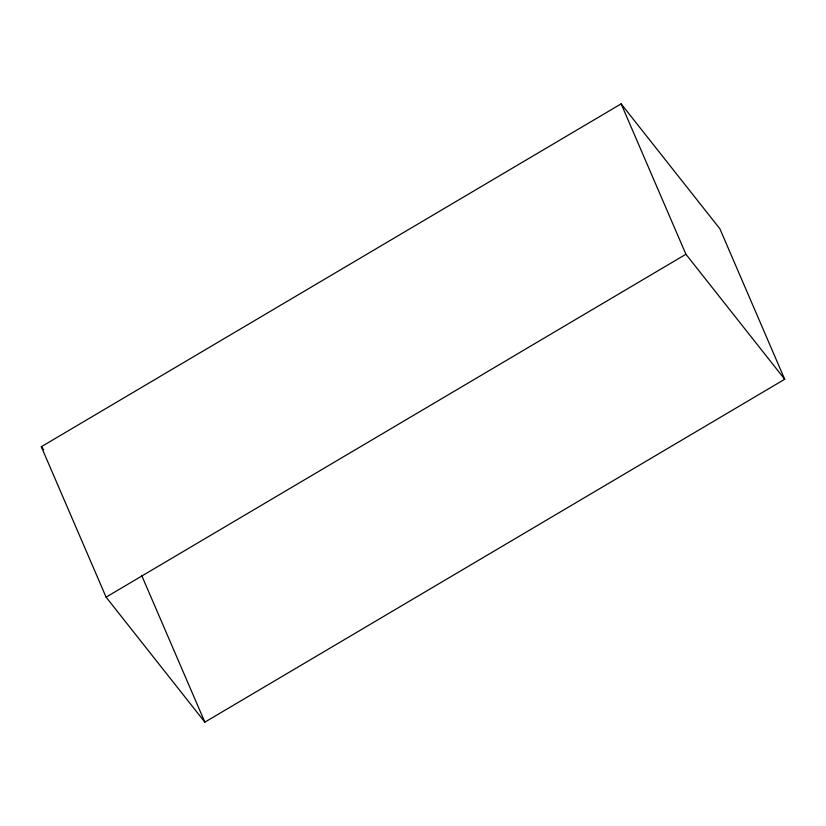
<?xml version="1.0" encoding="UTF-8"?>
<svg xmlns="http://www.w3.org/2000/svg" width="826" height="826" viewBox="0 0 826 826"><rect width="100%" height="100%" fill="white"/><g stroke="black" fill="none" stroke-linecap="round" stroke-linejoin="round"><path stroke-width="1.24" d="M41.3 446.732L621.142 103.859L719.921 228.854L784.7 379.268L204.858 722.141L106.079 597.146L41.3 446.732L43.685 449.757M106.079 597.146L685.921 254.263L784.7 379.268M621.142 103.859L685.921 254.263M141.607 575.288L204.858 722.141"/></g></svg>
